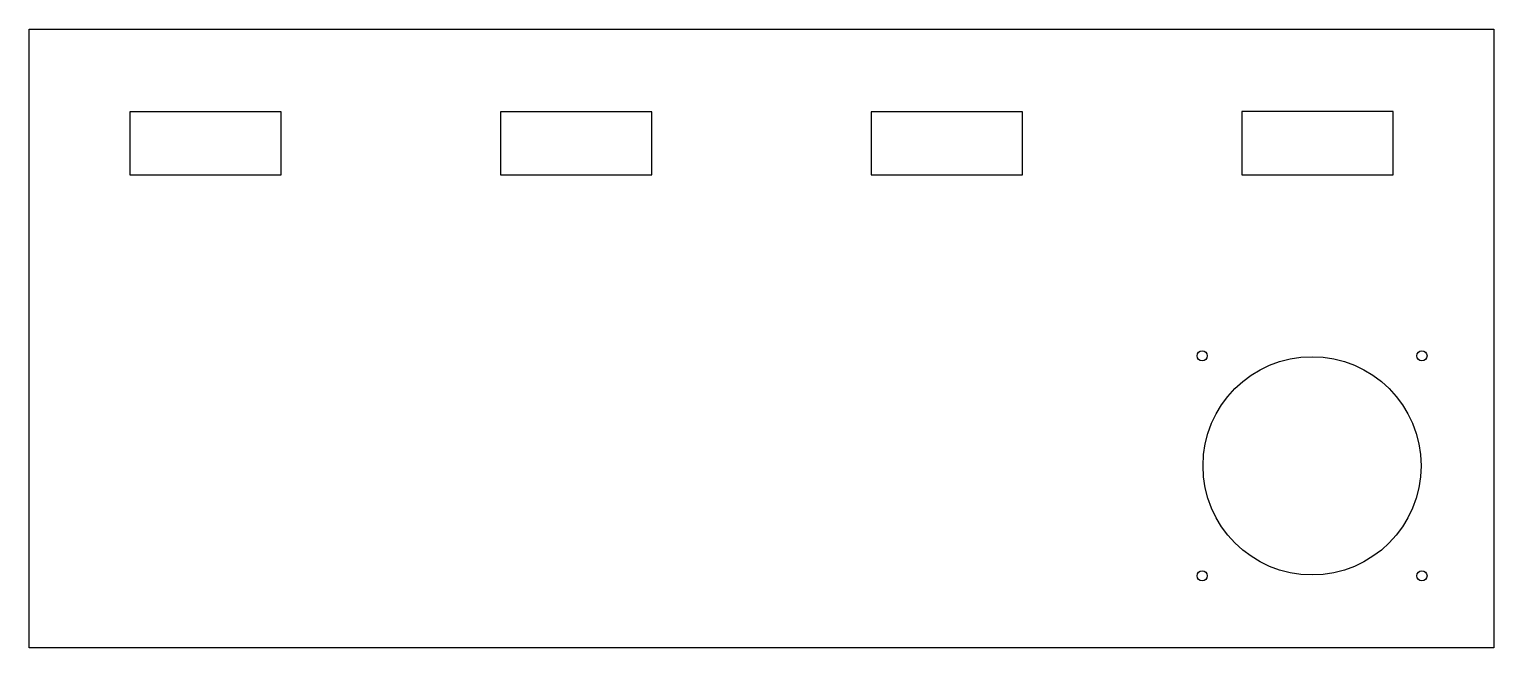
# Model space of a CAD drawing. Header units: millimetres. Extents: x -297 to 106, y -131 to 39.
import ezdxf

# ---------------------------------------------------------------- set-up
doc = ezdxf.new("R2010")
doc.units = ezdxf.units.MM
doc.layers.get('0').update_dxf_attribs({"linetype": 'CONTINUOUS'})

msp = doc.modelspace()

# ---------------------------------------------------------------- linework, layer by layer
for points in [[(106.03, 38.84), (106.03, -131.16), (-296.98, -131.16), (-296.98, 38.84)], [(-269.31, 16.16), (-269.31, -1.16), (-227.63, -1.16), (-227.63, 16.16)], [(-167.31, 16.16), (-167.31, -1.16), (-125.63, -1.16), (-125.63, 16.16)], [(-65.31, 16.16), (-65.31, -1.16), (-23.63, -1.16), (-23.63, 16.16)], [(36.69, 16.2), (36.69, -1.16), (78.37, -1.16), (78.37, 16.2)]]:
    msp.add_lwpolyline(points, close=True)
for centre, radius in [((25.78, -50.91), 1.4), ((56.03, -81.16), 30), ((86.28, -50.91), 1.4), ((25.78, -111.41), 1.4), ((86.28, -111.41), 1.4)]:
    msp.add_circle(centre, radius)

doc.saveas('drawing.dxf')
